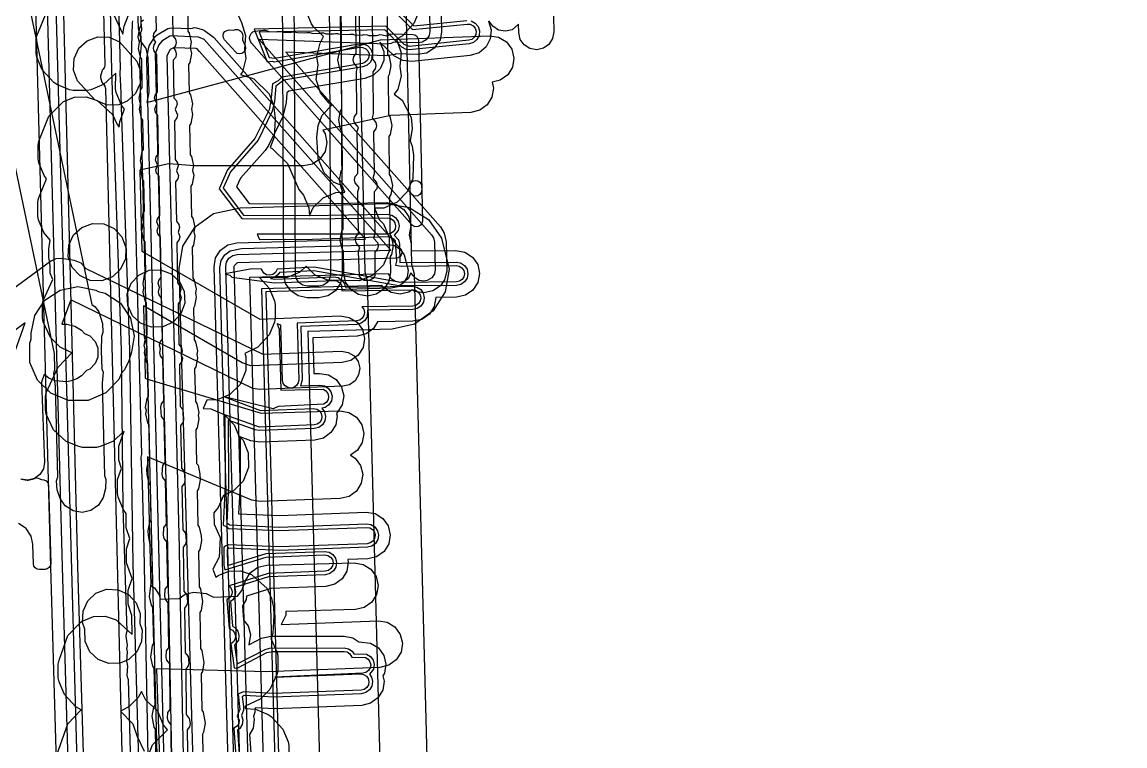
# Model space of a CAD drawing. Header units: metres. Extents: x 17722 to 17999, y 13535 to 15917.
# Drawn here: x 17797.4 to 17891.8, y 15705.1 to 15767 of the extents above; entities that cross this region are included whole.
import ezdxf

# ---------------------------------------------------------------- set-up
doc = ezdxf.new("R2010")
doc.units = ezdxf.units.M
for name, color, linetype in [('AI_GREENING_ALLOWED_ZONE', 4, 'Continuous'), ('AI_GREENING_EXCLUSIONS', 1, 'Continuous'), ('AI_GREENING_LAWN', 82, 'Continuous')]:
    doc.layers.add(name, color=color, linetype=linetype)

msp = doc.modelspace()

# ---------------------------------------------------------------- linework, layer by layer
at = {"layer": 'AI_GREENING_ALLOWED_ZONE'}
msp.add_lwpolyline([(17830.612, 15753.158), (17830.718, 15753.32), (17830.878, 15753.43), (17831.068, 15753.471), (17831.259, 15753.436), (17831.423, 15753.331), (17831.534, 15753.171), (17831.575, 15752.982), (17831.583, 15752.635), (17831.547, 15752.436), (17831.435, 15752.268), (17831.265, 15752.158), (17831.066, 15752.124), (17830.87, 15752.172), (17830.708, 15752.293), (17830.707, 15752.294), (17830.617, 15752.443), (17830.582, 15752.614), (17830.575, 15752.958), (17830.611, 15753.156), (17830.612, 15753.158)], close=True, dxfattribs=at)
msp.add_lwpolyline([(17797.329, 15727.893), (17797.81, 15727.817), (17797.906, 15727.82), (17798.38, 15727.934), (17798.431, 15727.958), (17798.59, 15728.001), (17798.755, 15727.99), (17798.907, 15727.926), (17798.942, 15727.904), (17799.032, 15727.87), (17799.235, 15727.835), (17799.444, 15727.747), (17799.593, 15727.575), (17799.65, 15727.356), (17799.83, 15720.687), (17799.797, 15720.495), (17799.694, 15720.33), (17799.535, 15720.218), (17799.345, 15720.174), (17798.867, 15720.16), (17798.674, 15720.192), (17798.509, 15720.296), (17798.395, 15720.455), (17798.352, 15720.646), (17798.309, 15722.283), (17798.303, 15722.331), (17798.146, 15723.02), (17798.107, 15723.109), (17797.713, 15723.665), (17797.643, 15723.732), (17797.066, 15724.095)], dxfattribs=at)
at = {"layer": 'AI_GREENING_EXCLUSIONS'}
for points in [[(17800.954, 15682.105), (17799.838, 15720.377), (17797.716, 15799.189), (17797.617, 15811.447)], [(17801.954, 15682.128), (17800.838, 15720.403), (17798.715, 15799.216), (17798.617, 15811.47)], [(17800.616, 15811.526), (17800.669, 15805.05), (17801.274, 15778.622), (17801.53, 15778.608), (17804.303, 15778.703), (17804.688, 15778.64), (17805.019, 15778.435), (17805.247, 15778.118), (17805.435, 15777.362), (17805.519, 15773.215), (17805.78, 15763.033), (17805.735, 15762.773), (17805.766, 15761.906), (17805.799, 15761.759), (17805.874, 15758.833), (17806.576, 15738.962), (17806.864, 15720.641), (17807.978, 15682.016)], [(17828.818, 15673.444), (17826.948, 15744.866), (17826.733, 15745.693), (17826.042, 15777.153), (17826.18, 15777.921), (17826.601, 15778.578), (17827.242, 15779.024), (17827.998, 15779.191), (17889.743, 15780.353), (17890.511, 15780.215), (17891.168, 15779.794), (17891.614, 15779.153), (17891.781, 15778.391), (17891.643, 15777.623), (17891.222, 15776.966), (17890.581, 15776.52), (17889.819, 15776.353), (17830.086, 15775.229), (17830.721, 15746.295), (17830.933, 15745.477), (17832.817, 15673.522)], [(17842.66, 15776.725), (17842.893, 15766.195), (17842.792, 15765.619), (17842.478, 15765.125), (17841.998, 15764.789), (17841.427, 15764.662), (17840.851, 15764.764), (17840.357, 15765.078), (17840.021, 15765.557), (17839.894, 15766.129), (17839.878, 15766.845), (17839.318, 15766.382), (17838.746, 15766.255), (17838.17, 15766.356), (17837.676, 15766.671), (17837.34, 15767.15)], [(17796.528, 15775.357), (17803.36, 15742.858), (17803.629, 15742.644), (17803.94, 15742.226), (17804.258, 15741.239), (17804.298, 15740.46), (17804.175, 15740.116), (17804.157, 15738.899), (17804.213, 15737.346), (17804.315, 15737.07), (17804.242, 15736.114), (17804.427, 15728.209), (17804.551, 15727.872), (17804.52, 15727.093), (17804.321, 15726.338), (17803.905, 15725.678), (17803.267, 15725.228), (17802.506, 15725.056), (17801.737, 15725.189), (17801.077, 15725.605), (17800.627, 15726.243), (17800.39, 15726.983), (17800.319, 15727.76), (17800.427, 15728.108), (17800.246, 15735.868), (17800.082, 15736.957), (17800.191, 15737.305), (17800.156, 15738.656), (17792.387, 15775.609)], [(17796.528, 15775.357), (17803.36, 15742.858), (17803.629, 15742.644), (17803.94, 15742.226), (17804.258, 15741.239), (17804.298, 15740.46), (17804.175, 15740.116), (17804.157, 15738.899), (17804.213, 15737.346), (17804.315, 15737.07), (17804.242, 15736.114), (17804.427, 15728.209), (17804.551, 15727.872), (17804.52, 15727.093), (17804.321, 15726.338), (17803.905, 15725.678), (17803.267, 15725.228), (17802.506, 15725.056), (17801.737, 15725.189), (17801.077, 15725.605), (17800.627, 15726.243), (17800.39, 15726.983), (17800.319, 15727.76), (17800.427, 15728.108), (17800.246, 15735.868), (17800.082, 15736.957), (17800.191, 15737.305), (17800.156, 15738.656), (17792.387, 15775.609)], [(17807.047, 15774.439), (17807.299, 15766.497), (17807.522, 15765.671), (17807.494, 15765.417), (17807.972, 15764.765), (17808.147, 15764.005), (17808.237, 15761.018), (17808.043, 15760.145), (17828.068, 15765.511), (17837.4, 15765.869), (17838.17, 15765.746), (17838.835, 15765.338), (17839.293, 15764.706), (17839.475, 15763.947), (17839.352, 15763.176), (17838.943, 15762.511), (17838.312, 15762.053), (17837.602, 15761.883), (17837.723, 15761.378), (17837.6, 15760.607), (17837.192, 15759.942), (17836.56, 15759.484), (17835.801, 15759.303), (17828.929, 15759.039), (17823.111, 15757.774), (17823.308, 15757.48), (17823.46, 15756.715), (17823.308, 15755.949), (17822.874, 15755.3), (17822.225, 15754.867), (17821.46, 15754.715), (17812.121, 15754.715), (17809.94, 15754.91), (17807.445, 15754.368), (17807.632, 15747.434), (17817.718, 15741.61), (17824.611, 15741.874), (17825.382, 15741.751), (17826.046, 15741.343), (17826.505, 15740.711), (17826.686, 15739.952), (17826.563, 15739.181), (17826.155, 15738.517), (17825.523, 15738.058), (17824.764, 15737.877), (17816.957, 15737.607), (17816.218, 15737.858), (17807.758, 15742.742), (17807.83, 15740.088), (17808.049, 15739.261), (17807.882, 15738.138), (17807.925, 15736.547), (17808.014, 15736.486), (17817.845, 15733.558), (17824.576, 15733.745), (17825.346, 15733.614), (17826.006, 15733.199), (17826.458, 15732.562), (17826.631, 15731.801), (17826.5, 15731.032), (17826.085, 15730.371), (17825.492, 15729.951), (17825.891, 15729.706), (17826.349, 15729.074), (17826.53, 15728.315), (17826.408, 15727.545), (17825.999, 15726.88), (17825.367, 15726.422), (17824.608, 15726.24), (17817.749, 15725.979), (17817.055, 15726.103), (17808.107, 15729.811), (17808.403, 15718.795), (17808.7, 15718.595), (17809.115, 15717.989), (17809.198, 15717.625), (17810.824, 15717.687), (17811.327, 15718.052), (17812.086, 15718.234), (17813.135, 15718.107), (17813.756, 15717.8), (17815.822, 15717.879), (17816.2, 15718.363), (17816.515, 15719.242), (17816.903, 15719.872), (17817.567, 15720.354), (17818.328, 15720.528), (17825.793, 15720.735), (17826.563, 15720.604), (17827.223, 15720.189), (17827.675, 15719.552), (17827.848, 15718.791), (17827.717, 15718.022), (17827.302, 15717.361), (17826.665, 15716.91), (17825.904, 15716.736), (17819.954, 15716.571), (17819.945, 15716.261), (17819.565, 15715.459), (17827.859, 15715.776), (17828.629, 15715.653), (17829.294, 15715.245), (17829.752, 15714.613), (17829.934, 15713.854), (17829.811, 15713.084), (17829.403, 15712.419), (17828.771, 15711.961), (17828.012, 15711.779), (17818.328, 15711.408), (17808.894, 15711.651), (17809.537, 15691.805)], [(17810.174, 15702.897), (17810.136, 15706.866), (17809.872, 15707.194), (17809.813, 15707.46), (17809.857, 15707.912), (17810.063, 15708.183), (17810.014, 15712.091), (17809.762, 15712.407), (17809.703, 15712.673), (17809.745, 15713.198), (17809.951, 15713.47), (17809.892, 15717.316), (17809.652, 15717.62), (17809.593, 15717.886), (17809.634, 15718.484), (17809.84, 15718.756), (17809.77, 15722.541), (17809.542, 15722.833), (17809.483, 15723.099), (17809.522, 15723.77), (17809.728, 15724.042), (17809.65, 15727.763), (17809.432, 15728.046), (17809.373, 15728.312), (17809.411, 15729.056), (17809.617, 15729.328), (17809.54, 15732.976), (17809.322, 15733.259), (17809.252, 15734.074), (17809.299, 15734.342), (17809.505, 15734.614), (17809.43, 15738.189), (17809.212, 15738.472), (17809.153, 15738.739), (17809.229, 15739.051), (17809.14, 15739.36), (17809.188, 15739.629), (17809.394, 15739.9), (17809.32, 15743.402), (17809.102, 15743.685), (17809.043, 15743.952), (17809.142, 15744.301), (17809.029, 15744.646), (17809.076, 15744.915), (17809.282, 15745.186), (17809.21, 15748.615), (17808.992, 15748.898), (17808.933, 15749.165), (17809.056, 15749.551), (17808.917, 15749.932), (17808.965, 15750.201), (17809.171, 15750.473), (17809.103, 15753.829), (17808.885, 15754.112), (17808.826, 15754.378), (17808.973, 15754.802), (17808.809, 15755.219), (17808.857, 15755.488), (17809.063, 15755.759), (17809.002, 15759.044), (17808.785, 15759.327), (17808.727, 15759.594), (17808.898, 15760.054), (17808.711, 15760.508), (17808.759, 15760.776), (17808.966, 15761.047), (17808.909, 15764.258), (17808.693, 15764.541), (17808.634, 15764.808), (17808.683, 15765.077), (17808.83, 15765.305), (17808.675, 15765.527), (17808.617, 15765.794), (17808.666, 15766.063), (17808.872, 15766.334), (17808.807, 15770.019)], [(17808.866, 15703.269), (17808.798, 15706.505), (17808.681, 15706.671), (17808.509, 15707.615), (17808.645, 15708.384), (17808.754, 15708.555), (17808.688, 15711.718), (17808.572, 15711.884), (17808.403, 15712.646), (17808.534, 15713.67), (17808.643, 15713.841), (17808.578, 15716.931), (17808.462, 15717.097), (17808.293, 15717.859), (17808.422, 15718.956), (17808.532, 15719.127), (17808.468, 15722.144), (17808.352, 15722.31), (17808.183, 15723.072), (17808.175, 15723.474), (17808.311, 15724.242), (17808.42, 15724.413), (17808.358, 15727.357), (17808.242, 15727.523), (17808.073, 15728.285), (17808.063, 15728.76), (17808.199, 15729.528), (17808.309, 15729.699), (17808.248, 15732.57), (17808.132, 15732.736), (17807.963, 15733.498), (17808.012, 15733.773), (17807.952, 15734.046), (17808.088, 15734.815), (17808.197, 15734.986), (17808.138, 15737.783), (17808.022, 15737.949), (17807.854, 15738.711), (17807.909, 15739.023), (17807.84, 15739.332), (17807.977, 15740.101), (17808.086, 15740.272), (17808.028, 15742.996), (17807.912, 15743.162), (17807.744, 15743.924), (17807.805, 15744.273), (17807.729, 15744.618), (17807.865, 15745.387), (17807.974, 15745.558), (17807.918, 15748.209), (17807.802, 15748.375), (17807.634, 15749.137), (17807.702, 15749.523), (17807.618, 15749.904), (17807.754, 15750.673), (17807.863, 15750.845), (17807.811, 15753.423), (17807.694, 15753.59), (17807.527, 15754.352), (17807.602, 15754.774), (17807.509, 15755.192), (17807.646, 15755.96), (17807.755, 15756.132), (17807.709, 15758.642), (17807.593, 15758.809), (17807.427, 15759.571), (17807.51, 15760.03), (17807.411, 15760.485), (17807.55, 15761.253), (17807.659, 15761.423), (17807.616, 15763.855), (17807.5, 15764.022), (17807.335, 15764.785), (17807.424, 15765.28), (17807.317, 15765.771), (17807.456, 15766.539), (17807.566, 15766.71), (17807.514, 15769.617)], [(17810.216, 15769.534), (17810.281, 15765.849), (17810.498, 15765.565), (17810.556, 15765.298), (17810.508, 15765.03), (17810.361, 15764.802), (17810.516, 15764.579), (17810.574, 15764.312), (17810.525, 15764.043), (17810.318, 15763.772), (17810.375, 15760.562), (17810.592, 15760.279), (17810.65, 15760.012), (17810.478, 15759.552), (17810.666, 15759.099), (17810.617, 15758.83), (17810.41, 15758.559), (17810.473, 15755.278), (17810.691, 15754.995), (17810.75, 15754.728), (17810.603, 15754.305), (17810.767, 15753.888), (17810.719, 15753.619), (17810.513, 15753.348), (17810.581, 15749.992), (17810.799, 15749.709), (17810.858, 15749.443), (17810.735, 15749.056), (17810.874, 15748.676), (17810.827, 15748.407), (17810.62, 15748.135), (17810.693, 15744.706), (17810.911, 15744.423), (17810.969, 15744.157), (17810.871, 15743.807), (17810.984, 15743.462), (17810.936, 15743.194), (17810.73, 15742.922), (17810.804, 15739.42), (17811.022, 15739.137), (17811.081, 15738.87), (17811.006, 15738.558), (17811.094, 15738.249), (17811.046, 15737.98), (17810.84, 15737.709), (17810.916, 15734.134), (17811.133, 15733.851), (17811.204, 15733.036), (17811.156, 15732.767), (17810.95, 15732.496), (17811.027, 15728.847), (17811.245, 15728.565), (17811.314, 15727.823), (17811.266, 15727.554), (17811.06, 15727.283), (17811.129, 15723.571), (17811.356, 15723.279), (17811.424, 15722.61), (17811.376, 15722.341), (17811.17, 15722.07), (17811.228, 15718.296), (17811.468, 15717.993), (17811.534, 15717.397), (17811.486, 15717.128), (17811.28, 15716.857), (17811.327, 15713.022), (17811.579, 15712.707), (17811.644, 15712.184), (17811.596, 15711.915), (17811.39, 15711.644), (17811.426, 15707.748), (17811.691, 15707.42), (17811.754, 15706.971), (17811.706, 15706.702), (17811.5, 15706.431), (17811.577, 15702.767)], [(17811.524, 15769.085), (17811.574, 15766.251), (17811.69, 15766.084), (17811.856, 15765.321), (17811.767, 15764.827), (17811.873, 15764.335), (17811.735, 15763.567), (17811.625, 15763.396), (17811.668, 15760.964), (17811.784, 15760.798), (17811.95, 15760.035), (17811.867, 15759.577), (17811.966, 15759.122), (17811.827, 15758.354), (17811.717, 15758.183), (17811.765, 15755.683), (17811.882, 15755.517), (17812.049, 15754.755), (17811.974, 15754.333), (17812.067, 15753.915), (17811.93, 15753.146), (17811.821, 15752.975), (17811.873, 15750.398), (17811.989, 15750.232), (17812.158, 15749.47), (17812.089, 15749.085), (17812.174, 15748.703), (17812.038, 15747.935), (17811.929, 15747.763), (17811.985, 15745.112), (17812.101, 15744.946), (17812.269, 15744.184), (17812.207, 15743.835), (17812.284, 15743.49), (17812.148, 15742.721), (17812.039, 15742.55), (17812.096, 15739.826), (17812.212, 15739.66), (17812.381, 15738.898), (17812.325, 15738.586), (17812.394, 15738.277), (17812.258, 15737.508), (17812.148, 15737.337), (17812.207, 15734.54), (17812.324, 15734.374), (17812.492, 15733.612), (17812.443, 15733.337), (17812.504, 15733.064), (17812.368, 15732.295), (17812.258, 15732.124), (17812.319, 15729.254), (17812.435, 15729.088), (17812.604, 15728.326), (17812.614, 15727.851), (17812.477, 15727.082), (17812.368, 15726.911), (17812.43, 15723.968), (17812.547, 15723.801), (17812.715, 15723.039), (17812.723, 15722.638), (17812.587, 15721.869), (17812.478, 15721.698), (17812.542, 15718.682), (17812.658, 15718.515), (17812.833, 15717.425), (17812.697, 15716.656), (17812.588, 15716.485), (17812.653, 15713.396), (17812.77, 15713.229), (17812.943, 15712.212), (17812.807, 15711.443), (17812.698, 15711.272), (17812.765, 15708.109), (17812.881, 15707.943), (17813.053, 15706.998), (17812.917, 15706.23), (17812.808, 15706.059), (17812.876, 15702.823)], [(17800.342, 15704.284), (17801.302, 15706.963), (17802.426, 15708.147), (17801.982, 15708.4), (17800.995, 15709.474), (17800.541, 15710.557), (17800.476, 15710.88), (17800.476, 15712.067), (17800.541, 15712.389), (17801.298, 15714.502), (17802.458, 15715.724), (17803.488, 15716.131), (17804.482, 15716.158), (17805.431, 15715.858), (17806.786, 15714.597), (17806.781, 15716.231), (17806.444, 15717.203), (17806.444, 15718.39), (17806.794, 15719.394), (17806.3, 15720.742), (17806.3, 15721.929), (17806.597, 15722.807), (17806.286, 15723.719), (17806.298, 15724.968), (17806.066, 15725.285), (17805.613, 15726.369), (17805.548, 15726.691), (17805.548, 15727.878), (17805.875, 15728.826), (17805.647, 15729.537), (17805.647, 15730.724), (17806.12, 15732.021), (17805.151, 15731.138), (17804.068, 15730.685), (17803.745, 15730.62), (17802.558, 15730.62), (17802.236, 15730.685), (17801.152, 15731.138), (17800.078, 15732.126), (17799.448, 15733.473), (17799.383, 15733.795), (17799.383, 15734.983), (17799.448, 15735.305), (17800.432, 15737.473), (17801.629, 15738.716), (17800.622, 15739.205), (17799.812, 15740.015), (17799.181, 15741.362), (17799.116, 15741.684), (17799.116, 15742.872), (17799.181, 15743.194), (17799.994, 15744.995), (17799.783, 15745.54), (17799.783, 15746.169), (17799.667, 15746.912), (17799.668, 15747.63), (17799.789, 15748.37), (17799.234, 15749.012), (17798.781, 15750.095), (17798.715, 15750.418), (17798.715, 15751.605), (17798.781, 15751.928), (17799.469, 15753.628), (17799.274, 15753.909), (17798.82, 15754.992), (17798.755, 15755.315), (17798.755, 15756.502), (17798.82, 15756.825), (17799.663, 15758.97), (17800.922, 15760.249), (17801.853, 15760.599), (17802.847, 15760.626), (17803.796, 15760.326), (17805.121, 15759.115), (17805.505, 15758.264), (17805.685, 15758.042), (17805.75, 15758.527), (17806.137, 15759.586), (17805.894, 15759.914), (17805.441, 15760.998), (17805.376, 15761.32), (17805.408, 15762.666), (17804.342, 15761.686), (17803.259, 15761.233), (17802.936, 15761.167), (17801.749, 15761.167), (17801.426, 15761.233), (17800.343, 15761.686), (17800.08, 15761.863), (17799.092, 15762.937), (17798.639, 15764.02), (17798.574, 15764.343), (17798.574, 15765.53), (17798.639, 15765.853), (17799.533, 15767.999)], [(17804.991, 15768.144), (17805.991, 15765.986), (17806.106, 15766.698), (17806.445, 15767.573)], [(17831.354, 15767.994), (17830.901, 15766.911), (17829.913, 15765.837), (17829.424, 15765.565), (17829.824, 15764.394), (17829.72, 15763.221), (17829.838, 15762.418), (17829.553, 15761.283), (17829.239, 15760.859), (17829.899, 15760.349), (17830.684, 15758.858), (17830.772, 15757.923), (17830.602, 15756.854), (17830.756, 15756.415), (17830.877, 15755.645), (17830.812, 15753.653), (17830.342, 15752.488), (17829.487, 15751.611), (17828.336, 15751.113), (17827.552, 15751.096), (17827.95, 15750.146), (17828.319, 15749.757), (17828.787, 15748.604), (17828.787, 15747.416), (17828.319, 15746.263), (17827.413, 15745.357), (17826.26, 15744.889), (17823.534, 15744.925), (17822.451, 15745.379), (17821.684, 15746.127), (17821.163, 15745.625), (17820.08, 15745.171), (17817.703, 15745.179), (17818.532, 15744.265), (17818.985, 15743.181), (17819.05, 15742.859), (17819.05, 15741.672), (17818.985, 15741.349), (17818.532, 15740.266), (17817.544, 15739.192), (17816.439, 15738.662), (17816.537, 15738.392), (17816.537, 15737.204), (17816.031, 15735.994), (17815.163, 15735.145), (17814.08, 15734.691), (17813.188, 15734.677), (17812.879, 15733.939), (17813.531, 15733.925), (17814.671, 15733.433), (17815.52, 15732.565), (17815.918, 15731.616), (17816.287, 15731.227), (17816.741, 15730.144), (17816.755, 15728.886), (17816.287, 15727.733), (17815.438, 15726.865), (17814.603, 15726.501), (17814.17, 15725.466), (17813.802, 15725.013), (17813.824, 15724.046), (17814.339, 15722.9), (17814.248, 15721.218), (17813.715, 15720.18), (17813.961, 15719.514), (17814.147, 15719.663), (17815.078, 15720.013), (17816.072, 15720.04), (17817.021, 15719.74), (17818.346, 15718.529), (17818.732, 15717.673), (17818.887, 15716.954), (17818.926, 15716.237), (17818.849, 15714.692), (17818.682, 15714.251), (17819.203, 15713.066), (17819.268, 15712.743), (17819.268, 15711.556), (17819.203, 15711.234), (17818.572, 15709.887), (17817.762, 15709.076), (17816.468, 15708.468), (17816.461, 15708.275), (17817.354, 15708.21), (17818.438, 15707.757), (17818.701, 15707.58), (17819.689, 15706.506), (17820.142, 15705.422), (17820.207, 15705.1), (17820.207, 15703.913)], [(17815.739, 15767.928), (17816.155, 15766.996), (17816.509, 15765.88), (17816.405, 15764.707), (17816.523, 15763.904), (17816.238, 15762.768), (17816.067, 15762.538), (17817.227, 15762.189), (17818.537, 15760.884), (17818.898, 15759.955), (17819.031, 15758.738), (17818.954, 15757.193), (17818.6, 15756.305), (17818.79, 15756.225), (17820.1, 15754.92), (17821.073, 15752.701), (17821.46, 15752.228), (17821.914, 15751.145), (17821.979, 15750.457), (17822.284, 15751.152), (17823.152, 15752.001), (17824.235, 15752.455), (17824.993, 15752.469), (17824.765, 15753.002), (17824.047, 15753.319), (17823.237, 15754.129), (17822.722, 15755.361), (17822.594, 15757.18), (17822.724, 15758.178), (17823.063, 15759.053), (17823.925, 15759.961), (17823.666, 15760.095), (17822.912, 15760.991), (17822.559, 15762.106), (17822.713, 15763.377), (17822.609, 15764.083), (17822.894, 15765.218), (17823.172, 15765.787), (17822.321, 15766.625), (17822.143, 15766.888), (17821.69, 15767.972)], [(17828.638, 15767.525), (17828.665, 15764.271), (17828.793, 15764.085), (17828.954, 15763.322), (17828.811, 15762.555), (17828.701, 15762.385), (17828.728, 15759.13), (17828.855, 15758.945), (17829.017, 15758.181), (17828.874, 15757.414), (17828.763, 15757.244), (17828.791, 15753.99), (17828.918, 15753.804), (17829.08, 15753.041), (17828.937, 15752.274), (17828.827, 15752.104), (17828.854, 15748.85), (17828.982, 15748.664), (17829.144, 15747.9), (17829.001, 15747.133), (17828.89, 15746.963), (17828.907, 15745.592), (17828.764, 15744.825), (17828.339, 15744.17), (17827.695, 15743.729), (17826.932, 15743.567), (17826.165, 15743.71), (17825.511, 15744.136), (17825.069, 15744.779), (17824.907, 15745.542), (17824.897, 15747.425), (17824.769, 15747.611), (17824.607, 15748.374), (17824.75, 15749.142), (17824.861, 15749.312), (17824.833, 15752.566), (17824.706, 15752.752), (17824.544, 15753.515), (17824.687, 15754.282), (17824.797, 15754.452), (17824.77, 15757.707), (17824.642, 15757.893), (17824.481, 15758.656), (17824.624, 15759.423), (17824.734, 15759.593), (17824.707, 15762.847), (17824.58, 15763.033), (17824.418, 15763.797), (17824.561, 15764.564), (17824.672, 15764.734), (17824.644, 15767.988)], [(17827.333, 15767.908), (17827.377, 15764.318), (17827.272, 15763.965), (17827.598, 15763.573), (17827.654, 15763.306), (17827.604, 15763.038), (17827.396, 15762.768), (17827.439, 15759.177), (17827.335, 15758.825), (17827.66, 15758.433), (17827.717, 15758.165), (17827.667, 15757.897), (17827.458, 15757.627), (17827.503, 15754.037), (17827.398, 15753.684), (17827.724, 15753.292), (17827.78, 15753.025), (17827.73, 15752.756), (17827.522, 15752.487), (17827.566, 15748.896), (17827.462, 15748.544), (17827.787, 15748.152), (17827.844, 15747.884), (17827.794, 15747.616), (17827.585, 15747.346), (17827.557, 15745.307), (17827.408, 15745.078), (17827.183, 15744.924), (17826.916, 15744.867), (17826.647, 15744.917), (17826.418, 15745.066), (17826.264, 15745.291), (17826.185, 15747.379), (17826.289, 15747.731), (17825.964, 15748.123), (17825.907, 15748.39), (17825.957, 15748.659), (17826.166, 15748.929), (17826.121, 15752.519), (17826.226, 15752.872), (17825.9, 15753.264), (17825.844, 15753.531), (17825.894, 15753.8), (17826.102, 15754.069), (17826.058, 15757.66), (17826.162, 15758.013), (17825.837, 15758.405), (17825.781, 15758.672), (17825.831, 15758.94), (17826.039, 15759.21), (17825.995, 15762.801), (17826.1, 15763.153), (17825.774, 15763.545), (17825.718, 15763.812), (17825.768, 15764.081), (17825.976, 15764.351), (17825.933, 15767.941)], [(17808.292, 15698.255), (17807.822, 15721.935), (17807.678, 15727.53), (17807.58, 15729.797), (17807.614, 15730.006), (17806.74, 15763.867), (17806.813, 15766.958), (17806.815, 15766.965), (17806.814, 15766.973), (17806.857, 15767.156)], [(17829.419, 15767.758), (17830.786, 15766.387), (17835.467, 15766.868), (17835.738, 15766.843), (17835.98, 15766.715), (17836.154, 15766.505), (17836.234, 15766.244), (17836.209, 15765.972), (17836.081, 15765.73), (17835.871, 15765.556), (17835.61, 15765.476), (17830.525, 15764.956), (17830.084, 15765.113), (17828.517, 15766.681), (17817.247, 15766.431), (17818.351, 15763.628), (17818.786, 15763.701), (17818.954, 15763.634), (17826.266, 15764.877), (17826.539, 15764.869), (17826.788, 15764.758), (17826.976, 15764.559), (17827.074, 15764.304), (17827.066, 15764.031), (17826.954, 15763.782), (17826.756, 15763.594), (17826.501, 15763.497), (17819.6, 15762.324), (17819.295, 15762.009), (17818.809, 15761.738), (17818.681, 15760.259), (17818.523, 15759.526), (17817.312, 15757.053), (17814.96, 15754.38), (17814.237, 15752.765), (17816.182, 15750.211), (17821.964, 15750.179), (17828.642, 15750.275), (17828.911, 15750.224), (17829.139, 15750.074), (17829.293, 15749.849), (17829.349, 15749.581), (17829.298, 15749.313), (17829.148, 15749.085), (17828.923, 15748.931), (17828.655, 15748.875), (17817.5, 15748.862), (17817.697, 15748.412), (17822.237, 15748.444), (17828.663, 15748.677), (17828.932, 15748.632), (17829.164, 15748.487), (17829.322, 15748.264), (17829.427, 15746.566), (17829.339, 15746.218), (17829.858, 15746.126), (17834.533, 15746.181), (17834.802, 15746.131), (17835.031, 15745.982), (17835.185, 15745.757), (17835.241, 15745.49), (17835.191, 15745.221), (17835.042, 15744.992), (17834.817, 15744.838), (17834.55, 15744.782), (17829.809, 15744.725), (17822.378, 15746.038), (17819.207, 15745.891), (17819.056, 15745.588), (17818.836, 15745.426), (17818.571, 15745.36), (17818.301, 15745.401), (17818.067, 15745.542), (17817.875, 15745.883), (17817.05, 15745.915), (17814.751, 15745.492), (17815.157, 15745.366), (17815.321, 15745.185), (17818.99, 15744.723), (17824.053, 15744.917), (17824.323, 15744.874), (17824.555, 15744.731), (17824.716, 15744.509), (17824.746, 15744.034), (17830.793, 15744.118), (17831.062, 15744.069), (17831.291, 15743.92), (17831.446, 15743.695), (17831.503, 15743.428), (17831.454, 15743.16), (17831.305, 15742.931), (17831.08, 15742.776), (17830.813, 15742.719), (17826.461, 15742.658), (17826.617, 15742.443), (17826.681, 15742.177), (17826.638, 15741.907), (17826.495, 15741.675), (17826.274, 15741.514), (17826.008, 15741.451), (17820.932, 15741.256), (17821.064, 15736.409), (17821.018, 15736.14), (17820.872, 15735.909), (17820.65, 15735.751), (17820.383, 15735.69), (17820.114, 15735.736), (17819.883, 15735.882), (17819.725, 15736.104), (17819.664, 15736.371), (17819.537, 15741.071), (17819.203, 15741.19), (17819.383, 15740.746), (17819.525, 15735.524), (17823.153, 15735.61), (17823.385, 15735.467), (17823.546, 15735.246), (17823.609, 15734.98), (17823.566, 15734.711), (17823.423, 15734.478), (17823.202, 15734.318), (17819.305, 15734.115), (17818.868, 15733.934), (17814.702, 15734.946), (17817.773, 15733.765), (17822.322, 15733.94), (17822.592, 15733.897), (17822.824, 15733.754), (17822.985, 15733.532), (17823.048, 15733.267), (17823.005, 15732.997), (17822.862, 15732.764), (17822.641, 15732.604), (17822.376, 15732.541), (17817.687, 15732.361), (17814.724, 15733.398), (17814.749, 15727.379), (17814.598, 15723.947), (17814.859, 15723.859), (17815.062, 15723.68), (17819.393, 15723.493), (17826.867, 15723.771), (17827.137, 15723.728), (17827.369, 15723.584), (17827.529, 15723.363), (17827.593, 15723.097), (17827.549, 15722.828), (17827.406, 15722.595), (17827.185, 15722.435), (17826.919, 15722.372), (17819.417, 15722.092), (17815.001, 15722.281), (17814.634, 15722.084), (17814.653, 15720.544), (17814.73, 15720.132), (17818.283, 15721.226), (17823.276, 15721.418), (17823.546, 15721.375), (17823.778, 15721.232), (17823.939, 15721.01), (17824.002, 15720.745), (17823.959, 15720.475), (17823.816, 15720.242), (17823.595, 15720.082), (17823.329, 15720.019), (17818.431, 15719.831), (17815.09, 15718.777), (17815.281, 15718.549), (17815.355, 15718.286), (17815.322, 15718.015), (17815.187, 15717.777), (17814.906, 15717.59), (17815.092, 15715.113), (17815.399, 15714.97), (17815.567, 15714.755), (17815.641, 15714.492), (17815.608, 15714.221), (17815.473, 15713.983), (17815.238, 15713.809), (17815.54, 15711.746), (17815.778, 15711.727), (17818.315, 15713.049), (17818.834, 15713.156), (17824.932, 15713.156), (17825.2, 15713.103), (17825.427, 15712.951), (17825.594, 15712.645), (17826.762, 15712.636), (17826.995, 15712.493), (17827.155, 15712.272), (17827.218, 15712.006), (17827.175, 15711.737), (17827.032, 15711.504), (17826.811, 15711.344), (17826.546, 15711.28), (17819.004, 15710.95), (17826.345, 15711.231), (17826.614, 15711.188), (17826.847, 15711.045), (17827.007, 15710.824), (17827.071, 15710.559), (17827.028, 15710.289), (17826.885, 15710.056), (17826.664, 15709.896), (17826.398, 15709.832), (17818.927, 15709.546), (17816.312, 15709.694), (17815.871, 15709.484), (17816.029, 15708.165), (17815.796, 15707.644), (17815.959, 15707.264), (17815.925, 15706.993), (17815.79, 15706.755), (17815.507, 15706.569), (17816.251, 15696.156)], [(17835.824, 15767.13), (17836.169, 15766.948), (17836.418, 15766.647), (17836.533, 15766.275), (17836.496, 15765.886), (17836.314, 15765.541), (17836.013, 15765.292), (17835.641, 15765.177), (17830.524, 15764.656), (17830.24, 15764.698), (17829.895, 15764.881), (17828.415, 15766.357), (17817.674, 15766.165), (17818.53, 15763.992), (17818.976, 15763.942), (17826.216, 15765.173), (17826.606, 15765.162), (17826.962, 15765.002), (17827.23, 15764.719), (17827.369, 15764.354), (17827.358, 15763.964), (17827.199, 15763.608), (17826.916, 15763.34), (17826.551, 15763.201), (17819.781, 15762.05), (17819.094, 15761.556), (17818.979, 15760.233), (17818.792, 15759.394), (17817.581, 15756.921), (17815.214, 15754.215), (17814.581, 15752.809), (17816.331, 15750.511), (17821.963, 15750.479), (17828.639, 15750.575), (17829.023, 15750.502), (17829.349, 15750.289), (17829.569, 15749.966), (17829.649, 15749.584), (17829.576, 15749.201), (17829.236, 15748.788), (17829.596, 15748.387), (17829.683, 15748.007), (17829.708, 15746.457), (17834.53, 15746.481), (17834.913, 15746.41), (17835.24, 15746.197), (17835.461, 15745.875), (17835.541, 15745.493), (17835.47, 15745.11), (17835.257, 15744.783), (17834.935, 15744.562), (17834.553, 15744.482), (17829.625, 15744.441), (17822.359, 15745.737), (17819.406, 15745.599), (17819.278, 15745.386), (17818.964, 15745.155), (17818.626, 15745.071), (17819.003, 15745.023), (17824.042, 15745.216), (17824.427, 15745.155), (17824.759, 15744.951), (17824.988, 15744.635), (17825.059, 15744.338), (17830.789, 15744.418), (17831.173, 15744.348), (17831.5, 15744.135), (17831.722, 15743.814), (17831.803, 15743.432), (17831.732, 15743.049), (17831.52, 15742.721), (17831.199, 15742.5), (17830.817, 15742.419), (17826.938, 15742.364), (17826.919, 15741.803), (17826.715, 15741.471), (17826.399, 15741.242), (17826.019, 15741.151), (17821.24, 15740.968), (17821.364, 15736.417), (17821.208, 15735.889), (17822.871, 15735.953), (17823.257, 15735.891), (17823.589, 15735.687), (17823.818, 15735.371), (17823.909, 15734.992), (17823.848, 15734.606), (17823.643, 15734.274), (17823.327, 15734.045), (17823.028, 15733.973), (17823.257, 15733.658), (17823.348, 15733.278), (17823.287, 15732.893), (17823.082, 15732.56), (17822.766, 15732.331), (17822.387, 15732.241), (17817.699, 15732.061), (17817.314, 15732.122), (17815.03, 15732.965), (17815.049, 15727.377), (17814.907, 15724.154), (17815.172, 15723.976), (17819.394, 15723.793), (17826.856, 15724.071), (17827.241, 15724.009), (17827.573, 15723.804), (17827.802, 15723.488), (17827.892, 15723.108), (17827.831, 15722.723), (17827.626, 15722.391), (17827.31, 15722.162), (17826.93, 15722.072), (17819.428, 15721.793), (17815.085, 15721.978), (17814.944, 15721.873), (17814.964, 15720.52), (17818.272, 15721.526), (17823.264, 15721.717), (17823.65, 15721.656), (17823.982, 15721.452), (17824.211, 15721.136), (17824.302, 15720.756), (17824.241, 15720.371), (17824.036, 15720.038), (17823.72, 15719.809), (17823.341, 15719.719), (17818.483, 15719.533), (17815.569, 15718.614), (17815.654, 15718.309), (17815.607, 15717.921), (17815.415, 15717.582), (17815.219, 15717.428), (17815.378, 15715.32), (17815.595, 15715.198), (17815.835, 15714.891), (17815.94, 15714.515), (17815.893, 15714.127), (17815.561, 15713.678), (17815.795, 15712.074), (17818.176, 15713.315), (17818.55, 15713.424), (17824.932, 15713.456), (17825.315, 15713.38), (17825.639, 15713.164), (17825.78, 15712.952), (17826.866, 15712.917), (17827.198, 15712.713), (17827.427, 15712.397), (17827.518, 15712.018), (17827.457, 15711.632), (17827.104, 15711.192), (17827.28, 15710.95), (17827.371, 15710.57), (17827.309, 15710.185), (17827.105, 15709.852), (17826.789, 15709.623), (17826.41, 15709.533), (17818.939, 15709.247), (17816.392, 15709.388), (17816.207, 15709.26), (17816.328, 15708.427), (17816.325, 15708.115), (17816.148, 15707.671), (17816.258, 15707.285), (17816.21, 15706.898), (17816.016, 15706.559), (17815.82, 15706.406), (17816.537, 15696.363)], [(17837.298, 15767.123), (17837.528, 15766.377), (17837.455, 15765.6), (17837.09, 15764.91), (17836.489, 15764.412), (17835.743, 15764.183), (17830.731, 15763.667), (17829.954, 15763.74), (17829.264, 15764.105), (17828.009, 15765.322), (17828.355, 15764.522), (17828.333, 15763.742), (17828.015, 15763.03), (17827.448, 15762.493), (17826.719, 15762.215), (17820.221, 15761.111), (17820.048, 15760.98), (17819.976, 15760.146), (17819.691, 15758.954), (17818.479, 15756.481), (17818.175, 15756.029), (17816.063, 15753.664), (17815.737, 15752.941), (17816.825, 15751.513), (17821.96, 15751.479), (17828.63, 15751.575), (17829.397, 15751.43), (17830.05, 15751.002), (17830.489, 15750.357), (17830.649, 15749.593), (17830.496, 15748.815), (17830.683, 15748.037), (17830.688, 15747.436), (17834.518, 15747.481), (17835.285, 15747.338), (17835.939, 15746.912), (17836.38, 15746.269), (17836.541, 15745.505), (17836.398, 15744.738), (17835.972, 15744.084), (17835.329, 15743.643), (17834.565, 15743.482), (17832.8, 15743.461), (17832.661, 15742.679), (17832.237, 15742.024), (17831.594, 15741.582), (17830.831, 15741.419), (17827.808, 15741.376), (17827.449, 15740.791), (17826.817, 15740.333), (17826.058, 15740.152), (17822.267, 15740.006), (17822.35, 15736.934), (17822.833, 15736.952), (17823.604, 15736.829), (17824.269, 15736.421), (17824.727, 15735.789), (17824.908, 15735.03), (17824.785, 15734.259), (17824.295, 15733.535), (17824.347, 15733.317), (17824.224, 15732.546), (17823.816, 15731.881), (17823.184, 15731.423), (17822.425, 15731.241), (17817.737, 15731.062), (17816.968, 15731.184), (17816.051, 15731.523), (17816.049, 15727.374), (17815.912, 15724.945), (17819.397, 15724.794), (17826.819, 15725.07), (17827.589, 15724.946), (17828.254, 15724.537), (17828.711, 15723.905), (17828.892, 15723.146), (17828.768, 15722.375), (17828.359, 15721.711), (17827.727, 15721.253), (17826.967, 15721.073), (17825.25, 15721.009), (17825.301, 15720.795), (17825.178, 15720.024), (17824.77, 15719.359), (17824.138, 15718.901), (17823.379, 15718.719), (17818.655, 15718.539), (17816.591, 15717.888), (17816.557, 15717.609), (17816.249, 15717.064), (17816.342, 15715.835), (17816.728, 15715.342), (17816.937, 15714.59), (17816.789, 15713.719), (17817.873, 15714.275), (17818.66, 15714.449), (17824.932, 15714.456), (17825.697, 15714.304), (17826.199, 15713.969), (17827.213, 15713.855), (17827.878, 15713.447), (17828.336, 15712.815), (17828.517, 15712.056), (17828.395, 15711.285), (17828.26, 15711.067), (17828.37, 15710.608), (17828.247, 15709.838), (17827.839, 15709.173), (17827.207, 15708.715), (17826.448, 15708.533), (17818.977, 15708.247), (17817.315, 15708.334), (17817.311, 15707.947), (17817.191, 15707.592), (17817.256, 15707.356), (17817.158, 15706.582), (17816.849, 15706.038), (17817.503, 15696.873)], [(17832.252, 15767.812), (17832.285, 15766.219), (17832.218, 15765.892), (17831.967, 15765.522), (17831.635, 15765.317), (17831.307, 15765.254), (17829.174, 15765.328), (17828.968, 15765.201), (17828.583, 15765.14), (17817.677, 15765.557), (17832.43, 15748.831), (17832.596, 15748.572), (17832.68, 15748.192), (17832.734, 15745.865), (17832.667, 15745.48), (17832.458, 15745.151), (17832.056, 15744.899), (17831.754, 15744.841), (17831.369, 15744.909), (17831.04, 15745.118), (17830.65, 15745.559), (17830.411, 15745.057), (17830.091, 15744.833), (17829.71, 15744.748), (17829.326, 15744.815), (17828.997, 15745.025), (17828.74, 15745.491), (17816.838, 15745.154), (17818.892, 15672.545)], [(17833.251, 15767.834), (17833.284, 15766.184), (17833.15, 15765.529), (17832.649, 15764.791), (17831.985, 15764.38), (17831.215, 15764.255), (17829.406, 15764.319), (17829.315, 15764.263), (17828.545, 15764.14), (17819.96, 15764.469), (17833.18, 15749.493), (17833.511, 15748.975), (17833.68, 15748.215), (17833.727, 15745.721), (17833.528, 15744.966), (17833.181, 15744.46), (17832.542, 15744.012), (17831.776, 15743.841), (17831.007, 15743.977), (17830.77, 15744.111), (17830.495, 15743.918), (17829.733, 15743.748), (17828.964, 15743.883), (17828.306, 15744.302), (17828.184, 15744.475), (17817.866, 15744.183), (17819.863, 15673.573)], [(17829.704, 15767.897), (17830.898, 15766.7), (17835.436, 15767.167)], [(17816.921, 15671.489), (17814.811, 15746.098), (17814.876, 15746.482), (17815.084, 15746.813), (17815.402, 15747.038), (17815.782, 15747.125), (17828.939, 15747.498), (17812.954, 15765.536), (17812.489, 15765.755), (17810.096, 15765.847), (17810.011, 15765.833), (17809.333, 15765.392), (17809.074, 15765.075), (17808.775, 15764.329), (17809.822, 15721.984), (17809.827, 15721.725), (17809.827, 15721.723), (17809.827, 15721.714), (17810.292, 15698.273)], [(17815.922, 15671.461), (17813.811, 15746.069), (17813.942, 15746.839), (17814.357, 15747.499), (17814.993, 15747.951), (17815.754, 15748.125), (17826.776, 15748.437), (17812.575, 15764.525), (17812.351, 15764.732), (17812.286, 15764.762), (17810.349, 15764.837), (17810.041, 15764.678), (17809.764, 15764.152), (17810.821, 15722.016), (17810.827, 15721.748), (17810.827, 15721.743), (17810.827, 15721.714), (17811.291, 15698.298)], [(17812.923, 15671.376), (17810.814, 15745.933), (17811.14, 15747.856), (17812.178, 15749.508), (17813.769, 15750.637), (17816.055, 15751.135), (17828.575, 15751.489), (17828.575, 15751.489), (17830.498, 15751.163), (17832.151, 15750.125), (17833.28, 15748.534), (17833.924, 15745.876), (17833.596, 15743.953), (17832.558, 15742.302), (17830.966, 15741.173), (17829.064, 15740.74), (17821.83, 15740.54), (17823.544, 15677.597)], [(17816.421, 15671.475), (17814.312, 15746.032), (17814.41, 15746.609), (17814.722, 15747.104), (17815.199, 15747.443), (17816.154, 15747.636), (17828.674, 15747.99), (17829.251, 15747.892), (17829.251, 15747.892), (17829.747, 15747.581), (17830.085, 15747.104), (17830.425, 15745.78), (17830.327, 15745.203), (17830.015, 15744.707), (17829.538, 15744.369), (17828.967, 15744.239), (17818.236, 15743.942), (17820.141, 15674.001)], [(17793.403, 15741.896), (17799.806, 15746.572), (17800.305, 15746.795), (17800.76, 15746.834), (17801.848, 15746.645), (17802.392, 15746.429), (17802.846, 15745.943), (17817.978, 15738.592), (17824.72, 15738.85), (17825.298, 15738.758), (17825.797, 15738.451), (17826.141, 15737.978), (17826.277, 15737.408), (17826.185, 15736.83), (17825.878, 15736.332), (17825.404, 15735.988), (17824.835, 15735.852), (17817.718, 15735.579), (17817.14, 15735.672), (17801.535, 15743.244), (17800.782, 15741.172), (17801.202, 15741.172), (17801.887, 15740.995), (17802.451, 15740.652), (17802.724, 15740.379), (17803.169, 15740.173), (17803.628, 15739.688), (17803.855, 15739.146), (17803.855, 15738.358), (17803.628, 15737.816), (17803.169, 15737.331), (17802.879, 15737.19), (17802.451, 15736.751), (17802.069, 15736.495), (17801.591, 15736.31), (17801.202, 15736.231), (17800.219, 15736.31), (17799.677, 15736.536), (17799.261, 15736.849), (17799.031, 15736.197), (17799.299, 15729.366), (17799.207, 15728.788), (17798.901, 15728.289), (17798.428, 15727.945), (17797.859, 15727.809), (17797.28, 15727.9)], [(17796.106, 15736.922), (17797.638, 15741.274), (17795.18, 15739.479)], [(17808.195, 15704.27), (17808.534, 15705.145), (17809.831, 15706.438), (17809.449, 15706.907), (17808.986, 15708.035), (17807.978, 15708.979), (17807.6, 15709.722), (17807.319, 15709.21), (17806.508, 15708.4), (17805.786, 15708.03), (17806.846, 15706.962), (17807.236, 15705.876), (17807.815, 15704.607)]]:
    msp.add_lwpolyline(points, dxfattribs=at)
for points in [[(17823.395, 15778.145), (17824.046, 15777.714), (17824.482, 15777.068), (17824.638, 15776.303), (17824.776, 15745.445), (17824.628, 15744.679), (17824.197, 15744.028), (17823.55, 15743.592), (17822.785, 15743.436), (17821.785, 15743.436), (17821.019, 15743.585), (17820.368, 15744.015), (17819.932, 15744.662), (17819.776, 15745.427), (17819.638, 15776.28), (17819.787, 15777.046), (17820.217, 15777.697), (17820.864, 15778.134), (17821.629, 15778.289), (17822.629, 15778.294), (17823.395, 15778.145)], [(17823.016, 15777.22), (17823.342, 15777.004), (17823.56, 15776.681), (17823.638, 15776.298), (17823.776, 15745.441), (17823.702, 15745.058), (17823.487, 15744.732), (17823.163, 15744.514), (17822.781, 15744.436), (17821.781, 15744.436), (17821.398, 15744.51), (17821.072, 15744.726), (17820.854, 15745.049), (17820.776, 15745.432), (17820.638, 15776.285), (17820.712, 15776.668), (17820.927, 15776.993), (17821.251, 15777.212), (17821.633, 15777.289), (17822.633, 15777.294), (17823.016, 15777.22)], [(17805.718, 15765.335), (17807.186, 15763.692), (17807.527, 15762.775), (17807.488, 15761.789), (17807.079, 15760.907), (17806.38, 15760.26), (17805.657, 15759.958), (17804.671, 15759.919), (17803.595, 15760.367), (17802.127, 15762.01), (17801.786, 15762.927), (17801.825, 15763.913), (17802.234, 15764.795), (17802.933, 15765.442), (17803.85, 15765.783), (17804.836, 15765.744), (17805.718, 15765.335)], [(17805.912, 15748.654), (17806.253, 15747.737), (17806.214, 15746.751), (17805.805, 15745.869), (17805.106, 15745.222), (17804.189, 15744.881), (17803.203, 15744.92), (17802.321, 15745.329), (17801.674, 15746.028), (17801.333, 15746.945), (17801.372, 15747.931), (17801.781, 15748.813), (17802.48, 15749.46), (17803.397, 15749.801), (17804.383, 15749.762), (17805.265, 15749.353), (17805.912, 15748.654)], [(17810.849, 15744.836), (17811.258, 15743.954), (17811.297, 15742.968), (17810.956, 15742.051), (17810.309, 15741.352), (17809.427, 15740.943), (17808.441, 15740.904), (17807.524, 15741.245), (17806.825, 15741.892), (17806.416, 15742.774), (17806.377, 15743.76), (17806.718, 15744.677), (17807.365, 15745.376), (17808.247, 15745.785), (17809.233, 15745.824), (17810.15, 15745.483), (17810.849, 15744.836)], [(17802.157, 15744.393), (17803.688, 15744.089), (17803.887, 15743.955), (17804.49, 15743.836), (17805.787, 15742.968), (17806.655, 15741.671), (17806.959, 15740.14), (17806.752, 15738.769), (17806.526, 15738.044), (17806.133, 15737.254), (17805.884, 15736.987), (17805.655, 15736.438), (17804.532, 15735.294), (17803.023, 15734.647), (17801.362, 15734.631), (17799.84, 15735.251), (17798.696, 15736.374), (17798.049, 15737.883), (17798.033, 15739.544), (17798.157, 15739.88), (17798.157, 15740.393), (17798.461, 15741.924), (17799.329, 15743.221), (17800.626, 15744.089), (17802.157, 15744.393)], [(17804.615, 15718.472), (17805.601, 15718.433), (17806.483, 15718.024), (17807.13, 15717.325), (17807.471, 15716.408), (17807.456, 15715.538), (17807.648, 15714.976), (17807.609, 15713.99), (17807.2, 15713.108), (17806.501, 15712.461), (17805.778, 15712.159), (17804.792, 15712.12), (17803.875, 15712.461), (17803.176, 15713.108), (17802.767, 15713.99), (17802.743, 15715.054), (17802.551, 15715.616), (17802.59, 15716.602), (17802.999, 15717.484), (17803.698, 15718.131), (17804.615, 15718.472)]]:
    msp.add_lwpolyline(points, close=True, dxfattribs=at)
at = {"layer": 'AI_GREENING_LAWN'}
for points in [[(17799.317, 15811.479), (17799.415, 15799.237), (17799.415, 15799.232), (17802.654, 15682.146)], [(17807.278, 15681.997), (17806.476, 15710.707), (17806.451, 15710.808), (17806.426, 15710.86), (17806.377, 15711.118), (17806.437, 15711.892), (17806.412, 15712.021), (17806.392, 15712.061), (17806.34, 15712.328), (17806.405, 15713.09), (17806.365, 15713.292), (17806.372, 15713.293), (17806.346, 15713.393), (17806.367, 15713.496), (17806.36, 15713.497), (17806.389, 15713.7), (17806.285, 15714.457), (17806.314, 15714.704), (17806.348, 15714.793), (17806.364, 15714.89), (17806.031, 15725.438), (17806.031, 15725.448), (17805.876, 15738.947), (17805.876, 15738.952), (17805.05, 15762.874), (17805.05, 15762.88), (17804.734, 15777.344)], [(17804.206, 15773.636), (17804.449, 15763.351), (17804.419, 15763.169), (17804.325, 15763.009), (17804.242, 15762.916), (17804.189, 15762.814), (17804.085, 15762.412), (17804.089, 15762.277), (17804.214, 15761.883), (17804.276, 15761.783), (17804.36, 15761.7), (17804.468, 15761.543), (17804.509, 15761.356), (17806.907, 15663.882)], [(17803.129, 15688.492), (17802.137, 15720.436), (17802.137, 15720.439), (17800.803, 15773.379)], [(17807.755, 15767.203), (17807.552, 15767.028), (17807.527, 15766.998), (17807.527, 15766.958), (17807.596, 15766.508), (17807.593, 15766.334), (17807.529, 15766.171), (17807.516, 15766.15), (17807.502, 15766.115), (17807.499, 15766.077), (17807.575, 15765.153), (17807.573, 15765.056), (17807.441, 15763.905), (17807.44, 15763.87), (17809.931, 15662.964)], [(17810.531, 15662.957), (17808.041, 15763.837), (17808.048, 15763.936), (17808.215, 15764.877), (17808.291, 15765.066), (17808.773, 15765.793), (17808.94, 15765.95), (17809.858, 15766.48), (17810.127, 15766.546), (17811.798, 15766.484), (17811.958, 15766.521), (17812.094, 15766.565), (17812.284, 15766.551), (17812.818, 15766.405), (17812.987, 15766.322), (17813.752, 15765.745), (17813.825, 15765.677), (17829.748, 15747.639), (17829.843, 15747.478), (17829.872, 15747.292), (17829.872, 15747.292), (17829.831, 15747.109), (17829.726, 15746.954), (17829.57, 15746.849), (17829.387, 15746.809), (17815.848, 15746.427), (17815.805, 15746.418), (17815.769, 15746.394), (17815.549, 15746.183), (17815.521, 15746.143), (17815.513, 15746.094), (17817.627, 15671.506)]]:
    msp.add_lwpolyline(points, dxfattribs=at)
for points in [[(17815.844, 15766.393), (17816.027, 15766.325), (17816.17, 15766.192), (17816.251, 15766.014), (17816.258, 15765.819), (17816.229, 15765.643), (17816.247, 15765.503), (17816.466, 15765.015), (17816.509, 15764.818), (17816.472, 15764.621), (17816.359, 15764.454), (17816.19, 15764.344), (17815.992, 15764.311), (17815.796, 15764.358), (17815.635, 15764.479), (17814.708, 15765.526), (17814.61, 15765.693), (17814.583, 15765.884), (17814.63, 15766.072), (17814.745, 15766.227), (17814.91, 15766.327), (17815.101, 15766.357), (17815.469, 15766.343), (17815.649, 15766.386), (17815.844, 15766.393)], [(17821.589, 15766.109), (17821.745, 15766.146), (17822.013, 15766.136), (17822.166, 15766.087), (17822.813, 15766.062), (17822.974, 15766.101), (17823.164, 15766.109), (17823.236, 15766.083), (17823.238, 15766.089), (17823.413, 15766.038), (17824.037, 15766.015), (17824.198, 15766.054), (17824.388, 15766.062), (17824.46, 15766.036), (17824.462, 15766.042), (17824.637, 15765.991), (17825.261, 15765.969), (17825.417, 15766.006), (17825.685, 15765.996), (17825.838, 15765.947), (17826.485, 15765.922), (17826.641, 15765.959), (17826.909, 15765.949), (17827.062, 15765.9), (17827.709, 15765.875), (17827.859, 15765.911), (17828.007, 15765.959), (17828.195, 15765.947), (17828.558, 15765.853), (17828.608, 15765.851), (17828.654, 15765.869), (17828.768, 15765.947), (17828.91, 15766.013), (17829.066, 15766.032), (17830.82, 15765.97), (17831.003, 15765.929), (17831.158, 15765.822), (17831.263, 15765.666), (17831.302, 15765.482), (17831.641, 15750.001), (17831.604, 15749.802), (17831.492, 15749.634), (17831.323, 15749.524), (17831.124, 15749.49), (17830.927, 15749.538), (17830.766, 15749.659), (17817.043, 15765.205), (17816.965, 15765.323), (17816.898, 15765.466), (17816.852, 15765.643), (17816.873, 15765.825), (17816.896, 15765.9), (17816.984, 15766.067), (17817.128, 15766.189), (17817.307, 15766.249), (17818.039, 15766.348), (17818.205, 15766.343), (17818.36, 15766.284), (17818.402, 15766.259), (17818.517, 15766.225), (17819.141, 15766.203), (17819.297, 15766.24), (17819.565, 15766.23), (17819.718, 15766.181), (17820.365, 15766.156), (17820.526, 15766.194), (17820.716, 15766.202), (17820.788, 15766.177), (17820.79, 15766.183), (17820.965, 15766.132), (17821.589, 15766.109)]]:
    msp.add_lwpolyline(points, close=True, dxfattribs=at)

doc.saveas('drawing.dxf')
